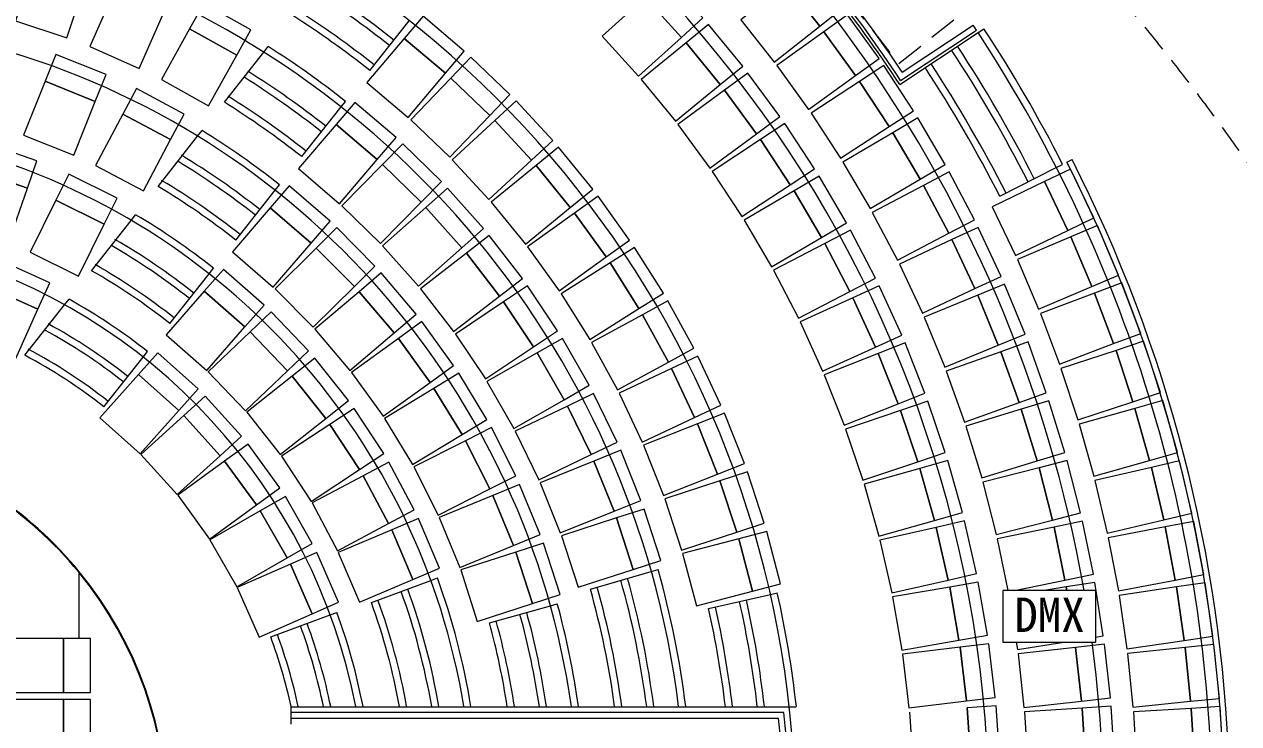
# Model space of a CAD drawing. Units: millimetres, scale not verified. Extents: x -28517 to 27483, y -20527 to 18885.
# Drawn here: x 253 to 10602, y -183 to 5776 of the extents above; entities that cross this region are included whole.
import ezdxf
from ezdxf.enums import TextEntityAlignment as Align

# ---------------------------------------------------------------- set-up
doc = ezdxf.new("R2010")
doc.units = ezdxf.units.MM
doc.header["$LTSCALE"] = 200
doc.linetypes.add('DASHED1', pattern=[1.8, 1.2, -0.6])
for name, color, linetype, lineweight in [('0-0', 7, 'Continuous', 9), ('0-2', 7, 'Continuous', 9), ('0-3', 7, 'Continuous', 9), ('0-6', 7, 'Continuous', 9), ('0-E', 7, 'Continuous', 9), ('8-8', 7, 'Continuous', 9), ('9-2_舞台照明', 3, 'Continuous', 9)]:
    doc.layers.add(name, color=color, linetype=linetype, lineweight=lineweight)
doc.styles.add('ＭＳ ゴシック', font='')
doc.styles.get('ＭＳ ゴシック').set_extended_font_data('MS Gothic')

msp = doc.modelspace()

# ---------------------------------------------------------------- linework, layer by layer
at = {"layer": '0-0'}
for p, q in [((9376, 1020.7), (9132, 982)), ((9132, 982), (9136.7, 952.3)), ((9448, 565.8), (9376, 1020.7)), ((9380.5, 555.1), (9448, 565.8))]:
    msp.add_line(p, q, dxfattribs=at)
for points in [[(6938.1, 6275.1), (6744.7, 6121.5), (7031.2, 5760.8), (7224.5, 5914.4)], [(5726.8, 6171.6), (5543.8, 6005.8), (5853, 5664.4), (6036, 5830.2)], [(1782.6, 5952.2), (1662.1, 5736.7), (2064, 5511.8), (2184.6, 5727.3)], [(3650.7, 5844.3), (3491.1, 5655.9), (3842.5, 5358.2), (4002.1, 5546.6)], [(7267.9, 5857.1), (7067.6, 5712.7), (7336.8, 5339.1), (7537.2, 5483.5)], [(6083.6, 5774.9), (5892.3, 5618.7), (6183.6, 5261.9), (6374.9, 5418.1)], [(521.8, 5519.3), (430, 5290), (857.5, 5118.8), (949.4, 5348.1)], [(4058.2, 5496.1), (3887.4, 5317.8), (4219.9, 4999.1), (4390.8, 5177.4)], [(7577.8, 5424.3), (7371, 5289.4), (7622.5, 4903.6), (7829.4, 5038.5)], [(6419.6, 5360.4), (6220.5, 5214.2), (6493.1, 4843), (6692.2, 4989.2)], [(1209, 5227.5), (1093, 5009.5), (1499.6, 4793.2), (1615.6, 5011.2)], [(3071, 5109.8), (2910.6, 4922), (3260.7, 4622.8), (3421.1, 4810.6)], [(4443.7, 5123.6), (4262.2, 4956), (4574.7, 4617.7), (4756.1, 4785.2)], [(7867.2, 4977.4), (7654.2, 4852.3), (7887.5, 4455.2), (8100.4, 4580.3)], [(6733.9, 4929.3), (6527.6, 4793.5), (6780.8, 4408.8), (6987.1, 4544.6)], [(-73.9, 4763.9), (-155.2, 4530.7), (279.6, 4379.1), (361, 4612.3)], [(3478.3, 4758.3), (3305.3, 4582), (3634.1, 4259.5), (3807, 4435.8)], [(4805.6, 4728.2), (4614.3, 4572), (4905.4, 4215.2), (5096.8, 4371.3)], [(631.8, 4498.3), (522, 4277.1), (934.4, 4072.3), (1044.3, 4293.4)], [(7025.7, 4482.7), (6812.7, 4357.6), (7045.9, 3960.5), (7258.9, 4085.6)], [(8135.4, 4517.5), (7916.8, 4402.5), (8131.2, 3994.9), (8349.8, 4109.9)], [(9168.8, 4542.2), (8946.1, 4435.4), (9145.2, 4020.1), (9367.9, 4126.9)], [(2510.1, 4398.7), (2348.7, 4211.7), (2697.3, 3910.8), (2858.7, 4097.7)], [(3860.4, 4379.7), (3675.8, 4215.7), (3981.7, 3871.4), (4166.3, 4035.4)], [(5142.7, 4311.4), (4942.2, 4167.3), (5211, 3793.3), (5411.5, 3937.4)], [(2917.1, 4043.2), (2741.6, 3869.4), (3065.7, 3542.2), (3241.1, 3716)], [(8381.7, 4045.6), (8158, 3940.9), (8353.2, 3523.8), (8576.9, 3628.4)], [(9397.2, 4062.3), (9170.1, 3965.2), (9351.1, 3541.7), (9578.2, 3638.8)], [(4215.7, 3975.8), (4020.2, 3824.8), (4301.7, 3460.3), (4497.2, 3611.3)], [(7294.2, 4021.7), (7075.2, 3907.7), (7287.7, 3499.1), (7506.8, 3613.1)], [(5453.7, 3874.8), (5244.7, 3743.2), (5490.2, 3353.5), (5699.1, 3485.1)], [(49.5, 3762), (-51.9, 3536.8), (368.1, 3347.7), (469.4, 3572.9)], [(1949.6, 3687.4), (1787, 3501.5), (2133.6, 3198.2), (2296.2, 3384.1)], [(3295.1, 3657.1), (3106.6, 3497.6), (3404.2, 3146.1), (3592.6, 3305.6)], [(4542.4, 3548.4), (4337, 3411.2), (4592.8, 3028.2), (4798.2, 3165.4)], [(7538.8, 3547.5), (7314.2, 3444.9), (7505.6, 3026), (7730.2, 3128.6)], [(8605.8, 3562.6), (8377.5, 3468.6), (8552.9, 3042.7), (8781.2, 3136.8)], [(9604.6, 3572.9), (9373.6, 3485.8), (9536.1, 3054.9), (9767.2, 3142)], [(5737.4, 3420), (5520.8, 3301.4), (5741.9, 2897.4), (5958.6, 3016)], [(2356.1, 3326.7), (2177.4, 3156.3), (2495.2, 2822.9), (2673.9, 2993.4)], [(3641.8, 3242.7), (3441.4, 3098.4), (3710.7, 2724.7), (3911.1, 2869.1)], [(4838.9, 3099.5), (4624.6, 2976.8), (4853.5, 2577.2), (5067.8, 2699.9)], [(7758.8, 3061.5), (7529.2, 2970.5), (7698.9, 2542.4), (7928.5, 2633.4)], [(8807.1, 3069.8), (8574.6, 2986.4), (8729.9, 2552.9), (8962.4, 2636.2)], [(9790.8, 3075.1), (9556.2, 2998), (9700, 2560.5), (9934.6, 2637.6)], [(1389.8, 2975.8), (1225.4, 2791.5), (1569.2, 2485), (1733.5, 2669.3)], [(2728.4, 2930.8), (2535, 2777.2), (2821.4, 2416.6), (3014.8, 2570.1)], [(5992.8, 2948.7), (5769.3, 2843.6), (5965.4, 2426.9), (6188.8, 2532)], [(3955.2, 2802.6), (3744.2, 2674.3), (3983.4, 2280.8), (4194.5, 2409.1)], [(1795.5, 2607.8), (1612.4, 2442.1), (1921.4, 2100.6), (2104.5, 2266.3)], [(5104, 2631.4), (4881.8, 2523.7), (5082.6, 2109.3), (5304.9, 2217)], [(3063.4, 2502.9), (2857, 2367.4), (3109.7, 1982.4), (3316.2, 2117.9)], [(7953.7, 2564.8), (7719.7, 2485.7), (7867.2, 2049.4), (8101.2, 2128.6)], [(8985.1, 2568), (8748.9, 2495.7), (8883.9, 2055.3), (9120, 2127.7)], [(9955.3, 2569.8), (9717.5, 2502.8), (9842.3, 2059.5), (10080.1, 2126.4)], [(6218.9, 2462.7), (5989.4, 2371.4), (6159.6, 1943.5), (6389.1, 2034.7)], [(4233.2, 2339.3), (4012.9, 2227.8), (4220.7, 1816.9), (4441.1, 1928.3)], [(2159.5, 2198.5), (1959.7, 2053.4), (2230.4, 1680.8), (2430.2, 1825.9)], [(5336.2, 2146.2), (5107.1, 2054), (5279.1, 1626.7), (5508.2, 1718.9)], [(3358.5, 2046.5), (3140.7, 1930.2), (3357.6, 1524), (3575.5, 1640.3)], [(8122.8, 2058.8), (7885.1, 1991.8), (8010.1, 1548.5), (8247.8, 1615.6)], [(9139.4, 2058.5), (8900.2, 1997.3), (9014.4, 1551.1), (9253.6, 1612.3)], [(10097.8, 2057.8), (9857.4, 2001.2), (9963, 1552.9), (10203.3, 1609.5)], [(6414.8, 1963.8), (6180.2, 1886.7), (6323.9, 1449.1), (6558.5, 1526.2)], [(4474.3, 1855.7), (4245.9, 1761.8), (4421.1, 1335.9), (4649.5, 1429.8)], [(2477.6, 1752.6), (2263.4, 1629.7), (2492.7, 1230.3), (2706.9, 1353.2)], [(3611.2, 1565.4), (3383.8, 1469.2), (3563.2, 1045), (3790.6, 1141.2)], [(5534.6, 1646.1), (5299.7, 1569.9), (5441.9, 1131.8), (5676.8, 1208.1)], [(6579.9, 1453.8), (6341, 1391.2), (6457.7, 945.7), (6696.6, 1008.3)], [(8265.8, 1544.8), (8025, 1490.1), (8127.1, 1041), (8367.9, 1095.8)], [(9269.8, 1542.3), (9028, 1492.4), (9121.2, 1041.3), (9363.1, 1091.3)], [(10218.1, 1540.1), (9975.5, 1493.9), (10061.6, 1041.5), (10304.2, 1087.7)], [(4677, 1354.9), (4441.9, 1279), (4583.4, 840.7), (4818.4, 916.6)], [(2746.2, 1275.3), (2520.1, 1176), (2705.3, 754.3), (2931.4, 853.6)], [(8382.3, 1024.2), (8139, 981.8), (8218, 528.1), (8461.3, 570.5)], [(10316, 1017.7), (10071.6, 982), (10138.1, 526.3), (10382.5, 562)], [(816.9, 543.1), (586.6, 543.1), (586.6, 82.6), (816.9, 82.6)], [(8471.9, 498.3), (8226.8, 468.4), (8282.4, 11.3), (8527.6, 41.1)], [(9457.6, 494.6), (9212.1, 467.4), (9262.9, 9.6), (9508.3, 36.8)], [(10391.2, 491.6), (10145.5, 466.5), (10192.3, 8.3), (10438, 33.4)], [(816.9, 22.5), (586.6, 22.5), (586.6, -438.1), (816.9, -438.1)], [(8534.6, -31.5), (8288.2, -48.8), (8320.4, -508.2), (8566.7, -491)], [(9514.6, -34.7), (9268.1, -50.5), (9297.4, -510.1), (9543.8, -494.4)], [(10443.7, -37.3), (10197.2, -51.8), (10224.2, -511.5), (10470.7, -497.1)]]:
    msp.add_lwpolyline(points, close=True, dxfattribs=at)
at = {"layer": '0-2'}
for p, q in [((3197.6, 5382.2), (3533, 5806.2)), ((7712.8, 5263.1), (8381, 5704.7)), ((1957.9, 5111), (2294.9, 5537.9)), ((2616.8, 4648.1), (2952.2, 5072.1)), ((1392.5, 4394.7), (1730, 4822.3)), ((8565.4, 4310.8), (9047.7, 4555)), ((2054.6, 3937.5), (2390, 4361.5)), ((825.7, 3676.6), (1164.1, 4105.4)), ((1492.4, 3226.9), (1827.9, 3650.9)), ((256.7, 2955.7), (596.6, 3386.3)), ((930.3, 2516.3), (1265.7, 2940.3)), ((716.7, 1108.4), (716.7, 543.1)), ((3210.6, 850), (3717.5, 1037.9)), ((5076.7, 964.3), (5596.3, 1113.5)), ((6084.3, 798.2), (6611.2, 919.1)), ((2353, 557), (2860.2, 744.1)), ((4216.6, 675.4), (4737.2, 821.2)), ((2526.5, -187.8), (2526.5, -37.6)), ((2526.5, -37.6), (6771.6, -37.6))]:
    msp.add_line(p, q, dxfattribs=at)
for radius, start, end in [(11288.4, 9.90111, 62.89265), (10312.3, 0.00009, 73.57735), (8660.3, 0, 74.28932), (11413.6, 33.21266, 43.78822), (7724.2, 7.07317, 74.28934), (8390, 51.68544, 57.19351), (8119.6, 51.68657, 57.37646), (12214.5, 0, 33.22914), (6818.1, 8.01895, 74.28934), (11944.2, 26.99481, 33.22383), (11673.9, 26.99815, 33.21826), (7453.9, 51.68973, 57.884), (7183.5, 51.69118, 58.1171), (5912, 9.25801, 74.28934), (6547.8, 51.69504, 58.74165), (6277.5, 51.69691, 59.04585), (5005.9, 10.95279, 74.30464), (5641.7, 51.70204, 59.87724), (5371.4, 51.70461, 60.2858), (4735.6, 51.71173, 61.45282), (4465.3, 51.71539, 62.0486), (3303.9, 39.40053, 74.28932), (3303.9, 320.59946, 39.40053), (7453.9, 7.33107, 15.78445), (5641.7, 9.7058, 20.03304), (7183.5, 7.60854, 15.77576), (5371.4, 10.19936, 20.01768), (8390, 6.50934, 12.71999), (6547.8, 8.35233, 15.38342), (8119.6, 6.72704, 12.71315), (4735.6, 11.58641, 20.25229), (6277.5, 8.71474, 15.37212), (4465.3, 12.29848, 20.25229), (11288.4, 0, 7.64126), (7709.2, 6.33778, 6.33797)]:
    msp.add_arc((-1836.3, -988.7), radius, start, end, dxfattribs=at)
at = {"layer": '0-3'}
for p, q in [((9028, 1492.4), (8544.3, 1392.4)), ((9121.2, 1041.3), (9028, 1492.4)), ((8544.3, 1392.4), (8635.2, 952.3)), ((8690.6, 952.3), (9121.2, 1041.3)), ((9132, 982), (8944.6, 952.3)), ((9136.7, 952.3), (9132, 982))]:
    msp.add_line(p, q, dxfattribs=at)
for points in [[(333.5, 6275), (177.8, 5806.2), (614.9, 5661.1), (770.6, 6129.8)], [(6744.7, 6121.5), (6358, 5814.2), (6644.4, 5453.6), (7031.2, 5760.8)], [(1010.5, 6037.3), (811.2, 5585.4), (1232.6, 5399.5), (1431.9, 5851.5)], [(5543.8, 6005.8), (5177.7, 5674.2), (5486.9, 5332.9), (5853, 5664.4)], [(1662.1, 5736.7), (1420.9, 5305.6), (1822.9, 5080.8), (2064, 5511.8)], [(7067.6, 5712.7), (6666.9, 5423.9), (6936.2, 5050.3), (7336.8, 5339.1)], [(3491.1, 5655.9), (3171.8, 5279), (3523.2, 4981.3), (3842.5, 5358.2)], [(5892.3, 5618.7), (5509.7, 5306.3), (5801, 4949.6), (6183.6, 5261.9)], [(430, 5290), (246.4, 4831.5), (673.9, 4660.3), (857.5, 5118.8)], [(3887.4, 5317.8), (3545.7, 4961.1), (3878.2, 4642.5), (4219.9, 4999.1)], [(7371, 5289.4), (6957.2, 5019.6), (7208.7, 4633.8), (7622.5, 4903.6)], [(6220.5, 5214.2), (5822.4, 4921.9), (6095, 4550.7), (6493.1, 4843)], [(1093, 5009.5), (861.1, 4573.4), (1267.7, 4357.1), (1499.6, 4793.2)], [(2910.6, 4922), (2589.7, 4546.5), (2939.9, 4247.3), (3260.7, 4622.8)], [(4262.2, 4956), (3899.4, 4620.9), (4211.8, 4282.6), (4574.7, 4617.7)], [(6527.6, 4793.5), (6115.1, 4521.9), (6368.3, 4137.2), (6780.8, 4408.8)], [(7654.2, 4852.3), (7228.3, 4602.2), (7461.6, 4205.1), (7887.5, 4455.2)], [(3305.3, 4582), (2959.5, 4229.4), (3288.2, 3906.9), (3634.1, 4259.5)], [(4614.3, 4572), (4231.6, 4259.8), (4522.8, 3903), (4905.4, 4215.2)], [(-155.2, 4530.7), (-317.9, 4064.4), (117, 3912.7), (279.6, 4379.1)], [(6812.7, 4357.6), (6386.8, 4107.5), (6620, 3710.4), (7045.9, 3960.5)], [(7916.8, 4402.5), (7479.7, 4172.5), (7694.1, 3765), (8131.2, 3994.9)], [(8946.1, 4435.4), (8500.8, 4221.9), (8699.8, 3806.6), (9145.2, 4020.1)], [(522, 4277.1), (302.2, 3834.8), (714.7, 3629.9), (934.4, 4072.3)], [(2348.7, 4211.7), (2026, 3837.8), (2374.6, 3536.9), (2697.3, 3910.8)], [(3675.8, 4215.7), (3306.5, 3887.7), (3612.4, 3543.4), (3981.7, 3871.4)], [(4942.2, 4167.3), (4541.1, 3879), (4809.9, 3505), (5211, 3793.3)], [(8158, 3940.9), (7710.7, 3731.6), (7905.8, 3314.5), (8353.2, 3523.8)], [(9170.1, 3965.2), (8715.9, 3771.1), (8896.9, 3347.6), (9351.1, 3541.7)], [(2741.6, 3869.4), (2390.7, 3521.9), (2714.8, 3194.7), (3065.7, 3542.2)], [(7075.2, 3907.7), (6637, 3679.7), (6849.6, 3271.2), (7287.7, 3499.1)], [(4020.2, 3824.8), (3629.3, 3522.9), (3910.8, 3158.4), (4301.7, 3460.3)], [(5244.7, 3743.2), (4826.8, 3480), (5072.2, 3090.3), (5490.2, 3353.5)], [(-51.9, 3536.8), (-254.6, 3086.4), (165.3, 2897.3), (368.1, 3347.7)], [(1787, 3501.5), (1461.7, 3129.8), (1808.3, 2826.5), (2133.6, 3198.2)], [(3106.6, 3497.6), (2729.6, 3178.4), (3027.2, 2826.9), (3404.2, 3146.1)], [(7314.2, 3444.9), (6864.9, 3239.7), (7056.3, 2820.8), (7505.6, 3026)], [(8377.5, 3468.6), (7920.8, 3280.4), (8096.2, 2854.6), (8552.9, 3042.7)], [(9373.6, 3485.8), (8911.4, 3311.5), (9074, 2880.6), (9536.1, 3054.9)], [(4337, 3411.2), (3926.3, 3136.9), (4182.1, 2753.9), (4592.8, 3028.2)], [(5520.8, 3301.4), (5087.5, 3064.2), (5308.7, 2660.3), (5741.9, 2897.4)], [(2177.4, 3156.3), (1819.9, 2815.4), (2137.7, 2482.1), (2495.2, 2822.9)], [(3441.4, 3098.4), (3040.7, 2809.6), (3310, 2436), (3710.7, 2724.7)], [(4624.6, 2976.8), (4196, 2731.4), (4424.9, 2331.7), (4853.5, 2577.2)], [(7529.2, 2970.5), (7070.1, 2788.5), (7239.7, 2360.4), (7698.9, 2542.4)], [(8574.6, 2986.4), (8109.6, 2819.8), (8265, 2386.3), (8729.9, 2552.9)], [(9556.2, 2998), (9086.9, 2843.8), (9230.7, 2406.3), (9700, 2560.5)], [(5769.3, 2843.6), (5322.4, 2633.3), (5518.4, 2216.6), (5965.4, 2426.9)], [(1225.4, 2791.5), (896.7, 2422.8), (1240.5, 2116.3), (1569.2, 2485)], [(2535, 2777.2), (2148.2, 2470), (2434.7, 2109.4), (2821.4, 2416.6)], [(3744.2, 2674.3), (3322.1, 2417.6), (3561.4, 2024.1), (3983.4, 2280.8)], [(4881.8, 2523.7), (4437.3, 2308.2), (4638.2, 1893.8), (5082.6, 2109.3)], [(7719.7, 2485.7), (7251.8, 2327.5), (7399.3, 1891.2), (7867.2, 2049.4)], [(8748.9, 2495.7), (8276.7, 2351), (8411.6, 1910.6), (8883.9, 2055.3)], [(9717.5, 2502.8), (9242.1, 2369), (9366.9, 1925.7), (9842.3, 2059.5)], [(1612.4, 2442.1), (1246.1, 2110.8), (1555.1, 1769.2), (1921.4, 2100.6)], [(2857, 2367.4), (2444.1, 2096.4), (2696.8, 1711.3), (3109.7, 1982.4)], [(5989.4, 2371.4), (5530.4, 2188.9), (5700.6, 1761), (6159.6, 1943.5)], [(4012.9, 2227.8), (3572.1, 2004.9), (3780, 1593.9), (4220.7, 1816.9)], [(1959.7, 2053.4), (1560.1, 1763.1), (1830.8, 1390.5), (2230.4, 1680.8)], [(5107.1, 2054), (4648.9, 1869.6), (4820.9, 1442.3), (5279.1, 1626.7)], [(7885.1, 1991.8), (7409.7, 1857.8), (7534.7, 1414.5), (8010.1, 1548.5)], [(8900.2, 1997.3), (8421.7, 1874.8), (8535.9, 1428.6), (9014.4, 1551.1)], [(9857.4, 2001.2), (9376.6, 1888), (9482.2, 1439.7), (9963, 1552.9)], [(3140.7, 1930.2), (2705, 1697.5), (2921.9, 1291.3), (3357.6, 1524)], [(6180.2, 1886.7), (5710.9, 1732.6), (5854.6, 1295), (6323.9, 1449.1)], [(4245.9, 1761.8), (3789.1, 1573.9), (3964.3, 1148), (4421.1, 1335.9)], [(2263.4, 1629.7), (1835.1, 1383.9), (2064.3, 984.4), (2492.7, 1230.3)], [(5299.7, 1569.9), (4829.9, 1417.4), (4972.1, 979.3), (5441.9, 1131.8)], [(3383.8, 1469.2), (2928.9, 1276.8), (3108.3, 852.6), (3563.2, 1045)], [(8025, 1490.1), (7543.3, 1380.5), (7645.5, 931.5), (8127.1, 1041)], [(9975.5, 1493.9), (9490.3, 1401.6), (9576.4, 949.1), (10061.6, 1041.5)], [(6341, 1391.2), (5863.2, 1266.1), (5979.9, 820.5), (6457.7, 945.7)], [(4441.9, 1279), (3971.9, 1127.3), (4113.3, 689.1), (4583.4, 840.7)], [(2520.1, 1176), (2067.9, 977.4), (2253.1, 555.7), (2705.3, 754.3)], [(8139, 981.8), (7652.4, 897.1), (7731.4, 443.4), (8218, 528.1)], [(10071.6, 982), (9582.9, 910.7), (9649.4, 455), (10138.1, 526.3)], [(586.6, 543.1), (126, 543.1), (126, 82.6), (586.6, 82.6)], [(8226.8, 468.4), (7736.5, 408.7), (7792.1, -48.4), (8282.4, 11.3)], [(9212.1, 467.4), (8721.2, 413), (8771.9, -44.8), (9262.9, 9.6)], [(10145.5, 466.5), (9654.2, 416.3), (9701, -41.9), (10192.3, 8.3)], [(586.6, 22.5), (126, 22.5), (126, -438.1), (586.6, -438.1)], [(9268.1, -50.5), (8775.2, -81.9), (8804.5, -541.5), (9297.4, -510.1)], [(10197.2, -51.8), (9704.1, -80.7), (9731.1, -540.5), (10224.2, -511.5)]]:
    msp.add_lwpolyline(points, close=True, dxfattribs=at)
for points in [[(8706.4, 512.3), (8716.3, 449.9), (9110.5, 512.3)], [(7795.5, -83.3), (7827.7, -542.7), (8320.4, -508.2), (8288.2, -48.8)]]:
    msp.add_lwpolyline(points, dxfattribs=at)
at = {"layer": '0-6', "linetype": 'DASHED1'}
for p, q in [((6584.8, 6851.9), (7705.8, 5440.8)), ((7705.8, 5440.8), (8724.9, 6250.4))]:
    msp.add_line(p, q, dxfattribs=at)
at = {"layer": '0-E'}
for p, q in [((7719.9, 5297.8), (8367.2, 5725.6)), ((7734.1, 5367.1), (8339.6, 5767.4)), ((8367.2, 5725.6), (8339.6, 5767.4)), ((8381, 5704.7), (8431.1, 5737.8)), ((2294.9, 5537.9), (2332.3, 5585.3)), ((2952.2, 5072.1), (2989.5, 5119.2)), ((1730, 4822.3), (1767.5, 4869.8)), ((9047.7, 4555), (9101.3, 4582.1)), ((9137.1, 4600.2), (9181.7, 4622.9)), ((2390, 4361.5), (2427.3, 4408.6)), ((1164.1, 4105.4), (1201.7, 4152.9)), ((1827.9, 3650.9), (1865.1, 3698)), ((596.6, 3386.3), (634.3, 3434.1)), ((1265.7, 2940.3), (1303, 2987.4)), ((3717.5, 1037.9), (3773.9, 1058.8)), ((5596.3, 1113.5), (5654.1, 1130)), ((6611.2, 919.1), (6669.8, 932.6)), ((4737.2, 821.2), (4795, 837.4)), ((2860.2, 744.1), (2916.5, 764.9)), ((6726.7, -87.6), (2526.5, -87.6)), ((6771.6, -37.6), (6832, -37.6)), ((6681.5, -137.7), (2526.5, -137.7))]:
    msp.add_line(p, q, dxfattribs=at)
for radius, start, end in [(11438.6, 33.33859, 43.66252), (11488.7, 33.58879, 43.41275), (8450, 51.68544, 57.19351), (8179.7, 51.68657, 57.37646), (12274.6, 26.99094, 33.23029), (12004.3, 26.99481, 33.22383), (7784.3, 51.6881, 57.62123), (11734, 26.99815, 33.21826), (7513.9, 51.68973, 57.884), (7243.6, 51.69118, 58.1171), (6878.2, 51.69293, 58.40257), (6607.9, 51.69504, 58.74165), (12314.6, 1.98586, 26.99048), (12364.7, 1.98586, 26.99048), (6337.5, 51.69691, 59.04585), (5972.1, 51.69923, 59.42288), (5701.8, 51.70204, 59.87724), (5431.5, 51.70461, 60.2858), (5066, 51.70779, 60.81219), (4795.7, 51.71173, 61.45282), (4525.4, 51.71539, 62.0486), (3309.9, 39.40053, 74.26961), (3309.9, 320.59946, 39.40053), (5972.1, 9.16408, 20.04991), (7513.9, 7.27214, 15.78445), (7784.3, 7.01831, 15.79425), (5701.8, 9.60257, 20.03304), (7243.6, 7.54507, 15.77576), (8720.4, 6.2617, 12.72775), (5431.5, 10.08536, 20.01768), (6878.2, 7.94847, 15.39606), (8450, 6.46286, 12.71999), (5066, 10.82133, 20.25229), (6607.9, 8.27586, 15.38342), (8179.7, 6.6774, 12.71315), (4795.7, 11.43932, 20.25229), (6337.5, 8.6315, 15.37212), (4525.4, 12.13272, 20.25229), (8610.2, 0, 6.00706), (8560.2, 0, 5.70549)]:
    msp.add_arc((-1836.3, -988.7), radius, start, end, dxfattribs=at)
at = {"layer": '8-8', "linetype": 'DASHED1'}
msp.add_arc((-4915.5, -6314.4), 19031.8, 33.19848, 55.83532, dxfattribs=at)
at = {"layer": '9-2_舞台照明'}
for p, q in [((8592.3, 952.3), (8592.3, 512.3)), ((9380.5, 952.3), (8592.3, 952.3)), ((9380.5, 952.3), (9380.5, 512.3)), ((8592.3, 512.3), (9380.5, 512.3))]:
    msp.add_line(p, q, dxfattribs=at)

# ---------------------------------------------------------------- texts
at = {"layer": '9-2_舞台照明', "style": 'ＭＳ ゴシック'}
msp.add_text('DMX', height=293.3, dxfattribs=at).set_placement((8690.5, 510.7), align=Align.BOTTOM_LEFT)

doc.saveas('drawing.dxf')
